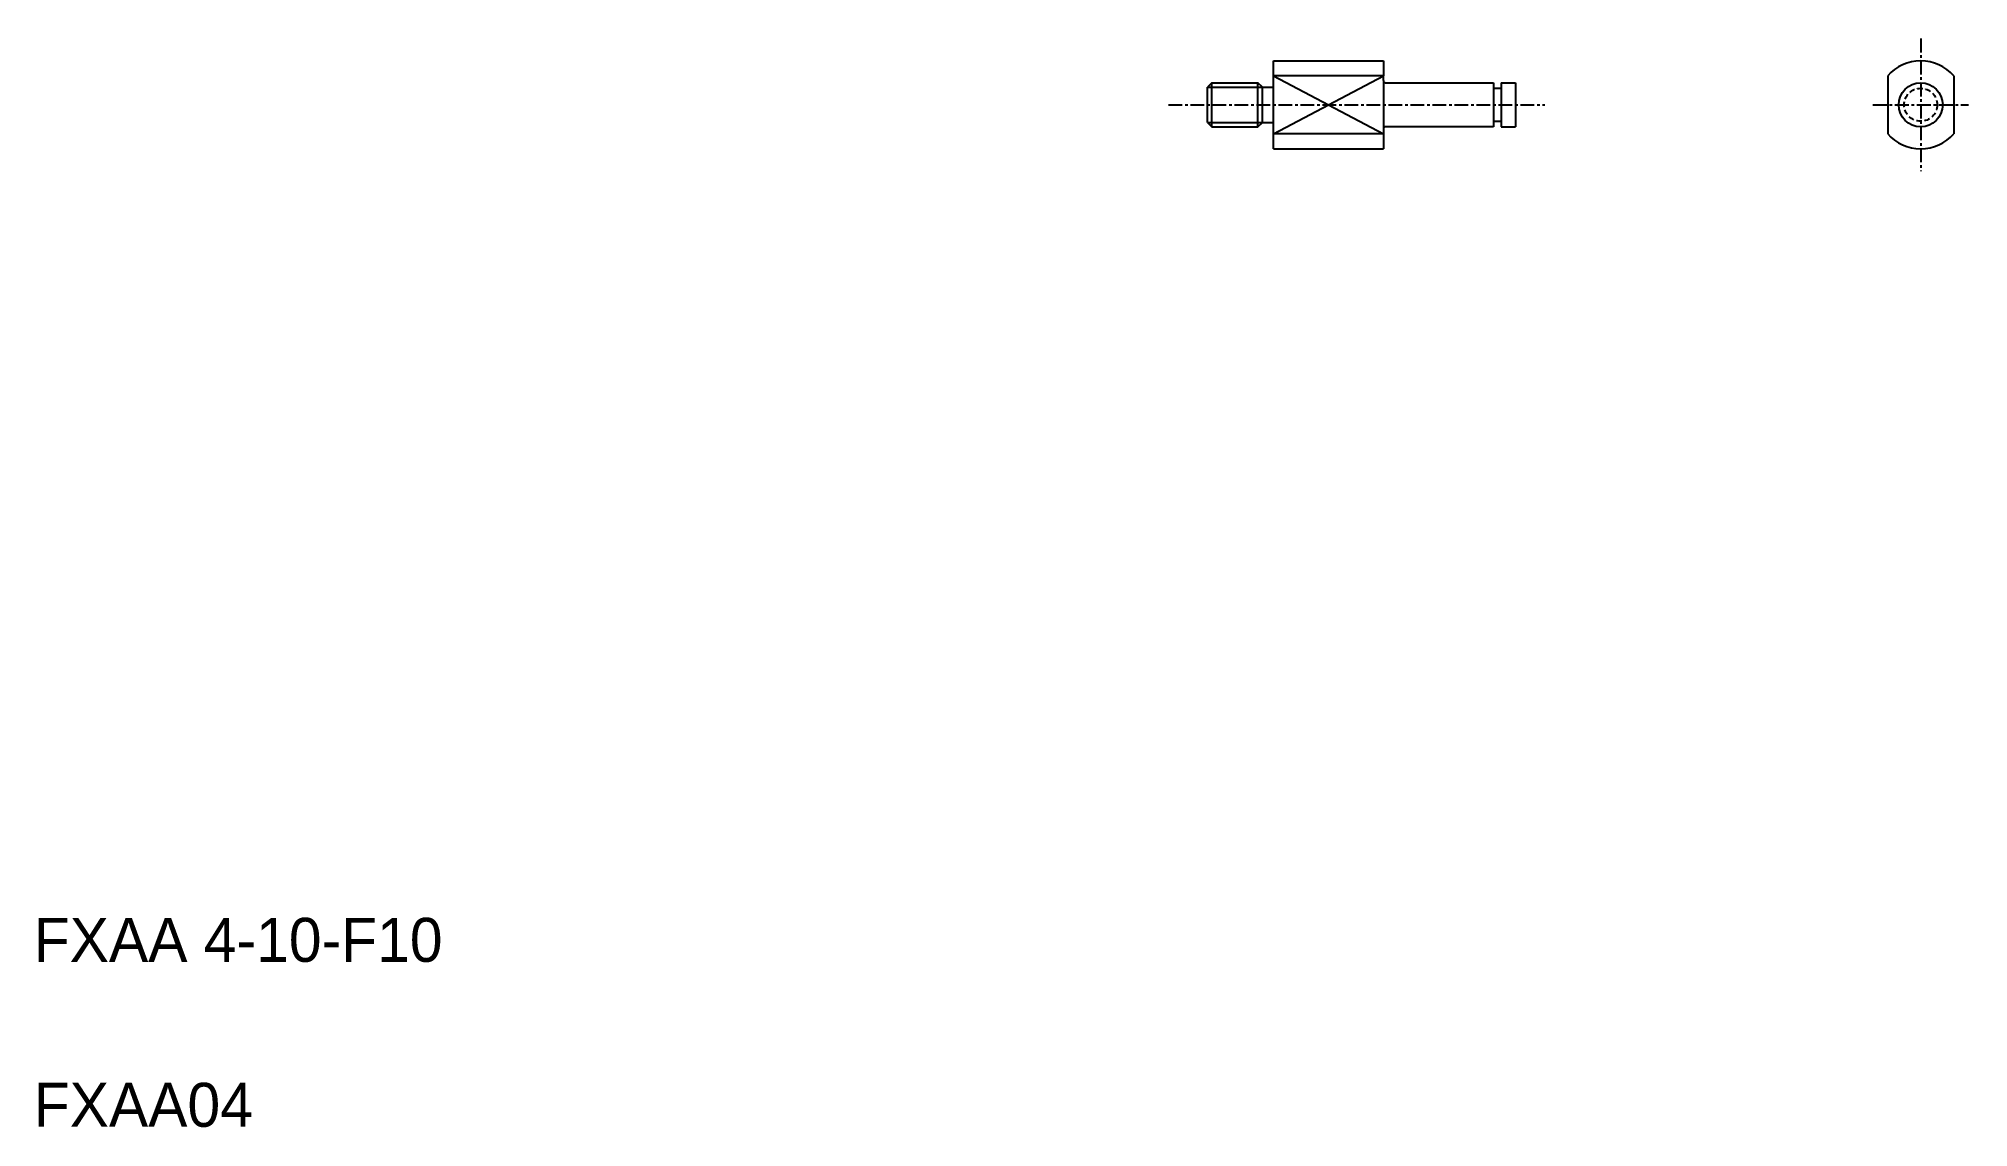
# Model space of a CAD drawing. Extents: x -47 to 129, y 91 to 190.
import ezdxf

# ---------------------------------------------------------------- set-up
doc = ezdxf.new("R2010")
doc.units = 0
doc.linetypes.add('CENTER', pattern=[2, 1.25, -0.25, 0.25, -0.25])
doc.linetypes.add('DASHED', pattern=[0.75, 0.5, -0.25])
doc.layers.get('0').update_dxf_attribs({"linetype": 'CONTINUOUS'})
doc.layers.add('CENTER', color=1, linetype='CENTER')

msp = doc.modelspace()

# ---------------------------------------------------------------- linework, layer by layer
at = {"color": 7, "linetype": 'CONTINUOUS'}
for p, q in [((65.67, 180.04), (65.67, 188.04)), ((65.67, 188.04), (75.67, 188.04)), ((75.67, 188.04), (75.67, 186.68)), ((60.07, 186.04), (59.67, 185.64)), ((60.07, 186.04), (64.27, 186.04)), ((64.67, 185.64), (64.27, 186.04)), ((75.67, 186.68), (65.67, 186.68)), ((75.67, 186.24), (75.67, 186.68)), ((75.67, 186.24), (75.67, 181.84)), ((75.87, 186.04), (85.67, 186.04)), ((78.32, 186.04), (78.32, 186.04)), ((80.77, 186.04), (80.77, 186.04)), ((85.67, 186.04), (85.67, 182.04)), ((86.37, 186.04), (86.37, 182.04)), ((86.37, 186.04), (87.67, 186.04)), ((87.67, 186.04), (87.67, 182.04)), ((121.51, 186.68), (121.51, 181.39)), ((127.51, 186.68), (127.51, 181.39)), ((59.67, 182.44), (59.67, 185.64)), ((64.67, 185.64), (65.67, 185.64)), ((64.67, 182.44), (64.67, 185.64)), ((85.67, 185.54), (86.37, 185.54)), ((59.67, 182.44), (60.07, 182.04)), ((64.27, 182.04), (64.67, 182.44)), ((64.67, 182.44), (65.67, 182.44)), ((85.67, 182.54), (86.37, 182.54)), ((60.07, 182.04), (64.27, 182.04)), ((75.67, 181.39), (65.67, 181.39)), ((75.67, 181.84), (75.67, 180.04)), ((85.67, 182.04), (75.87, 182.04)), ((86.37, 182.04), (87.67, 182.04)), ((65.67, 180.04), (75.67, 180.04))]:
    msp.add_line(p, q, dxfattribs=at)
at = {"color": 7}
for p, q in [((60.07, 182.04), (60.07, 186.04)), ((64.27, 182.04), (64.27, 186.04))]:
    msp.add_line(p, q, dxfattribs=at)
at = {"color": 3, "linetype": 'CONTINUOUS'}
for p, q in [((65.67, 181.39), (75.67, 186.68)), ((65.67, 186.68), (75.67, 181.39))]:
    msp.add_line(p, q, dxfattribs=at)
at = {"color": 3}
for p, q in [((59.67, 185.64), (64.67, 185.64)), ((59.67, 182.44), (64.67, 182.44))]:
    msp.add_line(p, q, dxfattribs=at)
at = {"color": 7, "linetype": 'CONTINUOUS'}
msp.add_circle((124.51, 184.04), 2, dxfattribs=at)
at = {"color": 3, "linetype": 'DASHED'}
msp.add_circle((124.51, 184.04), 1.5, dxfattribs=at)
at = {"color": 7, "linetype": 'CONTINUOUS'}
for centre, radius, start, end in [((124.51, 184.04), 4, 41.4096, 138.5904), ((75.87, 186.24), 0.2, 180, 270), ((75.87, 181.84), 0.2, 90, 180), ((124.51, 184.04), 4, 221.4096, 318.5904)]:
    msp.add_arc(centre, radius, start, end, dxfattribs=at)
at = {"layer": 'CENTER', "color": 1, "linetype": 'CENTER'}
for p, q in [((124.51, 190.06), (124.51, 178.01)), ((56.14, 184.04), (90.33, 184.04)), ((120.17, 184.04), (128.85, 184.04))]:
    msp.add_line(p, q, dxfattribs=at)

# ---------------------------------------------------------------- texts
at = {"color": 7, "linetype": 'CONTINUOUS'}
for s, p in [('FXAA 4-10-F10', (-47.01, 106.12)), ('FXAA04', (-47.01, 91.12))]:
    msp.add_text(s, height=4, dxfattribs=at).set_placement(p)

doc.saveas('drawing.dxf')
